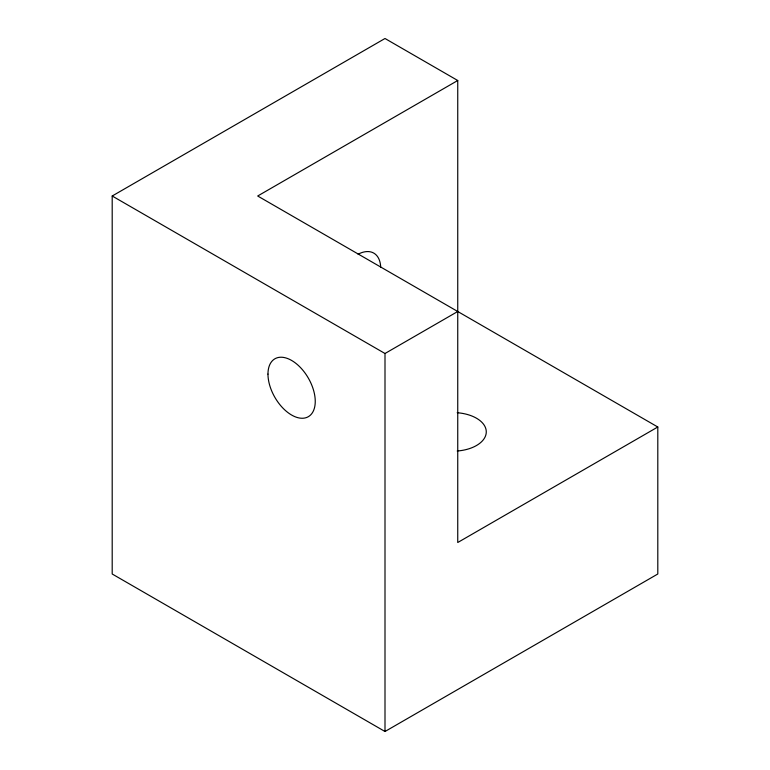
<?xml version="1.0" encoding="UTF-8"?>
<svg xmlns="http://www.w3.org/2000/svg" width="770" height="770" viewBox="0 0 770 770"><rect width="100%" height="100%" fill="white"/><g stroke="black" fill="none" stroke-linecap="round" stroke-linejoin="round"><path stroke-width="1.16" d="M112.199 196.004L385 38.5L457.746 80.504L457.746 542.504L657.801 427.003L657.801 573.997L385 731.5L112.199 573.997L112.199 196.004L385 353.497L457.746 311.494M457.746 80.504L257.69 196.004L657.801 427.003M385 353.497L385 731.5M358.098 254.216A33.437 19.308 -60 0 1 380.698 267.257M457.197 412.73A33.437 19.308 0 0 1 486.274 431.874A33.437 19.308 0 0 1 457.197 451.008M267.97 374.095A33.437 19.308 60 0 0 303.438 418.206A33.437 19.308 60 0 0 303.438 370.928A33.437 19.308 60 0 0 267.97 374.095"/></g></svg>
